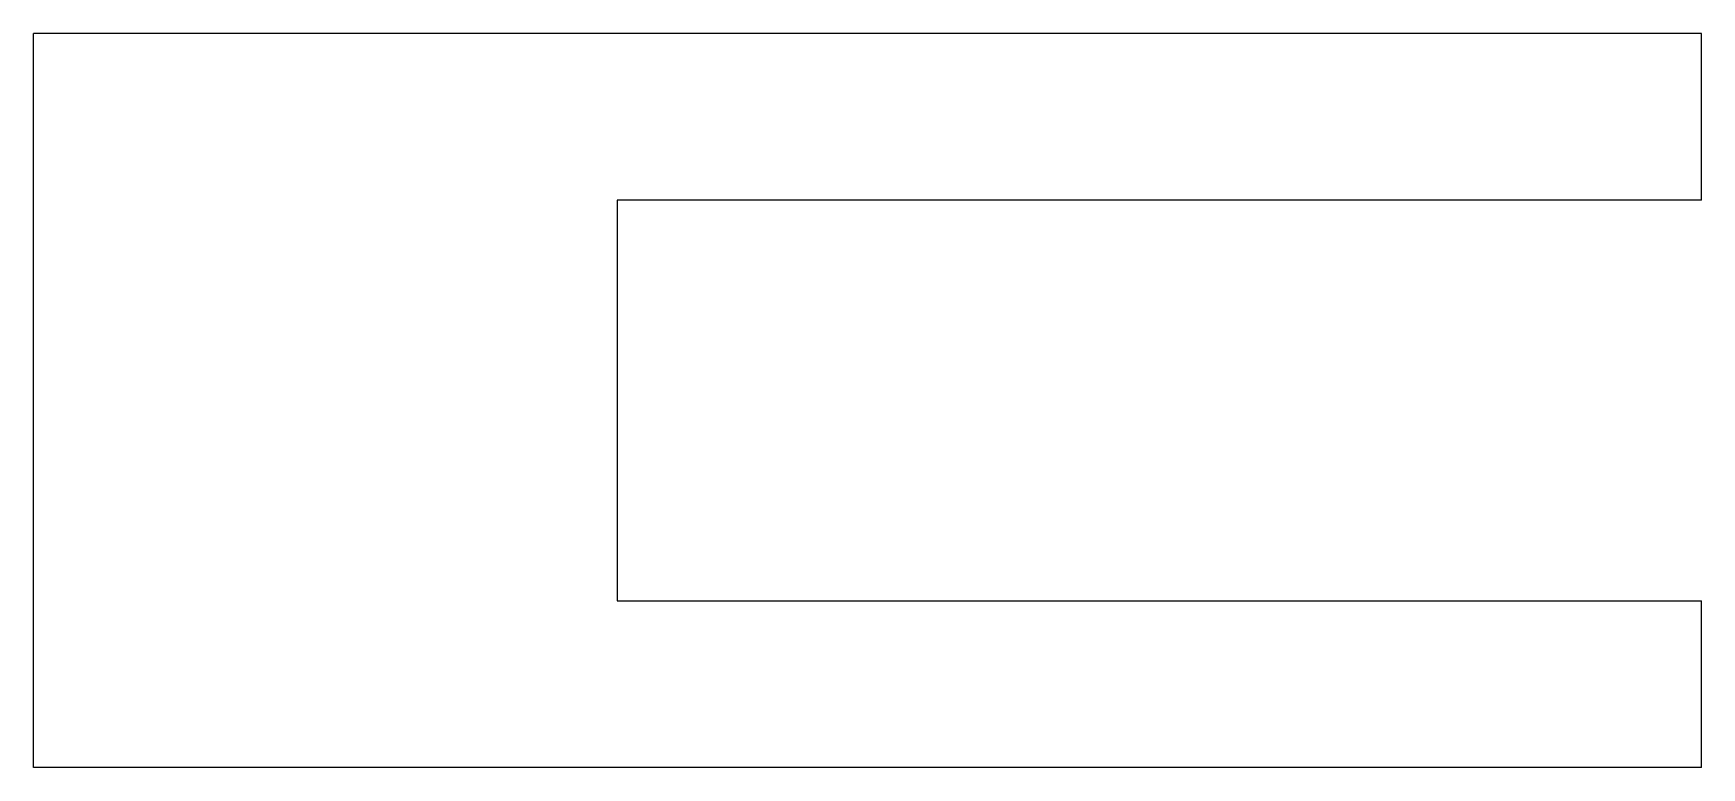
# Model space of a CAD drawing. Header units: metres. Extents: x -37.5 to 12.5, y -22 to 0.
import ezdxf

# ---------------------------------------------------------------- set-up
doc = ezdxf.new("R2010")
doc.units = ezdxf.units.M

msp = doc.modelspace()

# ---------------------------------------------------------------- linework, layer by layer
for points in [[(12.5, 0), (11.5, 0), (10.5, 0), (9.5, 0), (8.5, 0), (7.5, 0), (6.5, 0), (5.5, 0), (4.5, 0), (3.5, 0), (2.5, 0), (1.5, 0), (0.5, 0), (-0.5, 0), (-1.5, 0), (-2.5, 0), (-3.5, 0), (-4.5, 0), (-5.5, 0), (-6.5, 0), (-7.5, 0), (-8.5, 0), (-9.5, 0), (-10.5, 0), (-11.5, 0), (-12.5, 0), (-13.5, 0), (-14.5, 0), (-15.5, 0), (-16.5, 0), (-17.5, 0), (-18.5, 0), (-19.5, 0), (-20.5, 0), (-21.5, 0), (-22.5, 0), (-23.5, 0), (-24.5, 0), (-25.5, 0), (-26.5, 0), (-27.5, 0), (-28.5, 0), (-29.5, 0), (-30.5, 0), (-31.5, 0), (-32.5, 0), (-33.5, 0), (-34.5, 0), (-35.5, 0), (-36.5, 0), (-37.5, 0)], [(-37.5, -22), (-37.5, -21.56), (-37.5, -21.12), (-37.5, -20.68), (-37.5, -20.24), (-37.5, -19.8), (-37.5, -19.36), (-37.5, -18.92), (-37.5, -18.48), (-37.5, -18.04), (-37.5, -17.6), (-37.5, -17.16), (-37.5, -16.72), (-37.5, -16.28), (-37.5, -15.84), (-37.5, -15.4), (-37.5, -14.96), (-37.5, -14.52), (-37.5, -14.08), (-37.5, -13.64), (-37.5, -13.2), (-37.5, -12.76), (-37.5, -12.32), (-37.5, -11.88), (-37.5, -11.44), (-37.5, -11), (-37.5, -10.56), (-37.5, -10.12), (-37.5, -9.68), (-37.5, -9.24), (-37.5, -8.8), (-37.5, -8.36), (-37.5, -7.92), (-37.5, -7.48), (-37.5, -7.04), (-37.5, -6.6), (-37.5, -6.16), (-37.5, -5.72), (-37.5, -5.28), (-37.5, -4.84), (-37.5, -4.4), (-37.5, -3.96), (-37.5, -3.52), (-37.5, -3.08), (-37.5, -2.64), (-37.5, -2.2), (-37.5, -1.76), (-37.5, -1.32), (-37.5, -0.88), (-37.5, -0.44), (-37.5, 0)], [(12.5, -5), (12.5, -4.9), (12.5, -4.8), (12.5, -4.7), (12.5, -4.6), (12.5, -4.5), (12.5, -4.4), (12.5, -4.3), (12.5, -4.2), (12.5, -4.1), (12.5, -4), (12.5, -3.9), (12.5, -3.8), (12.5, -3.7), (12.5, -3.6), (12.5, -3.5), (12.5, -3.4), (12.5, -3.3), (12.5, -3.2), (12.5, -3.1), (12.5, -3), (12.5, -2.9), (12.5, -2.8), (12.5, -2.7), (12.5, -2.6), (12.5, -2.5), (12.5, -2.4), (12.5, -2.3), (12.5, -2.2), (12.5, -2.1), (12.5, -2), (12.5, -1.9), (12.5, -1.8), (12.5, -1.7), (12.5, -1.6), (12.5, -1.5), (12.5, -1.4), (12.5, -1.3), (12.5, -1.2), (12.5, -1.1), (12.5, -1), (12.5, -0.9), (12.5, -0.8), (12.5, -0.7), (12.5, -0.6), (12.5, -0.5), (12.5, -0.4), (12.5, -0.3), (12.5, -0.2), (12.5, -0.1), (12.5, 0)], [(-20, -5), (-20, -5.24), (-20, -5.48), (-20, -5.72), (-20, -5.96), (-20, -6.2), (-20, -6.44), (-20, -6.68), (-20, -6.92), (-20, -7.16), (-20, -7.4), (-20, -7.64), (-20, -7.88), (-20, -8.12), (-20, -8.36), (-20, -8.6), (-20, -8.84), (-20, -9.08), (-20, -9.32), (-20, -9.56), (-20, -9.8), (-20, -10.04), (-20, -10.28), (-20, -10.52), (-20, -10.76), (-20, -11), (-20, -11.24), (-20, -11.48), (-20, -11.72), (-20, -11.96), (-20, -12.2), (-20, -12.44), (-20, -12.68), (-20, -12.92), (-20, -13.16), (-20, -13.4), (-20, -13.64), (-20, -13.88), (-20, -14.12), (-20, -14.36), (-20, -14.6), (-20, -14.84), (-20, -15.08), (-20, -15.32), (-20, -15.56), (-20, -15.8), (-20, -16.04), (-20, -16.28), (-20, -16.52), (-20, -16.76), (-20, -17)], [(12.5, -5), (11.85, -5), (11.2, -5), (10.55, -5), (9.9, -5), (9.25, -5), (8.6, -5), (7.95, -5), (7.3, -5), (6.65, -5), (6, -5), (5.35, -5), (4.7, -5), (4.05, -5), (3.4, -5), (2.75, -5), (2.1, -5), (1.45, -5), (0.8, -5), (0.15, -5), (-0.5, -5), (-1.15, -5), (-1.8, -5), (-2.45, -5), (-3.1, -5), (-3.75, -5), (-4.4, -5), (-5.05, -5), (-5.7, -5), (-6.35, -5), (-7, -5), (-7.65, -5), (-8.3, -5), (-8.95, -5), (-9.6, -5), (-10.25, -5), (-10.9, -5), (-11.55, -5), (-12.2, -5), (-12.85, -5), (-13.5, -5), (-14.15, -5), (-14.8, -5), (-15.45, -5), (-16.1, -5), (-16.75, -5), (-17.4, -5), (-18.05, -5), (-18.7, -5), (-19.35, -5), (-20, -5)], [(-20, -17), (-19.35, -17), (-18.7, -17), (-18.05, -17), (-17.4, -17), (-16.75, -17), (-16.1, -17), (-15.45, -17), (-14.8, -17), (-14.15, -17), (-13.5, -17), (-12.85, -17), (-12.2, -17), (-11.55, -17), (-10.9, -17), (-10.25, -17), (-9.6, -17), (-8.95, -17), (-8.3, -17), (-7.65, -17), (-7, -17), (-6.35, -17), (-5.7, -17), (-5.05, -17), (-4.4, -17), (-3.75, -17), (-3.1, -17), (-2.45, -17), (-1.8, -17), (-1.15, -17), (-0.5, -17), (0.15, -17), (0.8, -17), (1.45, -17), (2.1, -17), (2.75, -17), (3.4, -17), (4.05, -17), (4.7, -17), (5.35, -17), (6, -17), (6.65, -17), (7.3, -17), (7.95, -17), (8.6, -17), (9.25, -17), (9.9, -17), (10.55, -17), (11.2, -17), (11.85, -17), (12.5, -17)], [(12.5, -22), (12.5, -21.9), (12.5, -21.8), (12.5, -21.7), (12.5, -21.6), (12.5, -21.5), (12.5, -21.4), (12.5, -21.3), (12.5, -21.2), (12.5, -21.1), (12.5, -21), (12.5, -20.9), (12.5, -20.8), (12.5, -20.7), (12.5, -20.6), (12.5, -20.5), (12.5, -20.4), (12.5, -20.3), (12.5, -20.2), (12.5, -20.1), (12.5, -20), (12.5, -19.9), (12.5, -19.8), (12.5, -19.7), (12.5, -19.6), (12.5, -19.5), (12.5, -19.4), (12.5, -19.3), (12.5, -19.2), (12.5, -19.1), (12.5, -19), (12.5, -18.9), (12.5, -18.8), (12.5, -18.7), (12.5, -18.6), (12.5, -18.5), (12.5, -18.4), (12.5, -18.3), (12.5, -18.2), (12.5, -18.1), (12.5, -18), (12.5, -17.9), (12.5, -17.8), (12.5, -17.7), (12.5, -17.6), (12.5, -17.5), (12.5, -17.4), (12.5, -17.3), (12.5, -17.2), (12.5, -17.1), (12.5, -17)], [(12.5, -22), (11.5, -22), (10.5, -22), (9.5, -22), (8.5, -22), (7.5, -22), (6.5, -22), (5.5, -22), (4.5, -22), (3.5, -22), (2.5, -22), (1.5, -22), (0.5, -22), (-0.5, -22), (-1.5, -22), (-2.5, -22), (-3.5, -22), (-4.5, -22), (-5.5, -22), (-6.5, -22), (-7.5, -22), (-8.5, -22), (-9.5, -22), (-10.5, -22), (-11.5, -22), (-12.5, -22), (-13.5, -22), (-14.5, -22), (-15.5, -22), (-16.5, -22), (-17.5, -22), (-18.5, -22), (-19.5, -22), (-20.5, -22), (-21.5, -22), (-22.5, -22), (-23.5, -22), (-24.5, -22), (-25.5, -22), (-26.5, -22), (-27.5, -22), (-28.5, -22), (-29.5, -22), (-30.5, -22), (-31.5, -22), (-32.5, -22), (-33.5, -22), (-34.5, -22), (-35.5, -22), (-36.5, -22), (-37.5, -22)]]:
    msp.add_lwpolyline(points)

doc.saveas('drawing.dxf')
